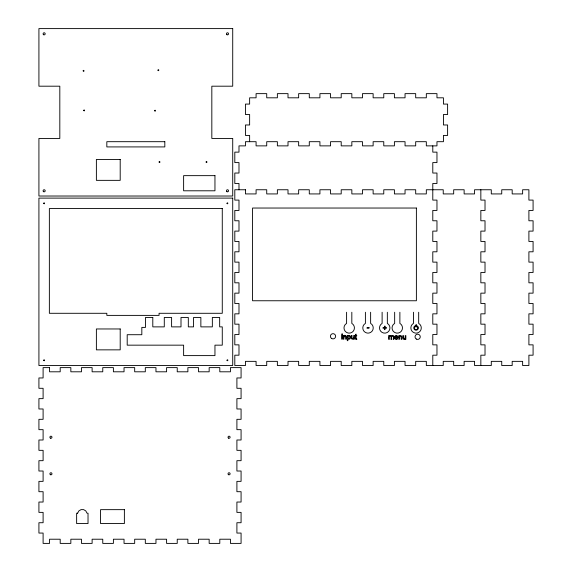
<?xml version="1.0" encoding="UTF-8"?>
<svg xmlns="http://www.w3.org/2000/svg" width="572" height="572" viewBox="0 0 572 572"><rect width="100%" height="100%" fill="white"/><g stroke="black" fill="none" stroke-linecap="round" stroke-linejoin="round"><path stroke-width="0.86" d="M344.215 336.193L345.538 336.229L345.688 339.21L346.317 339.21C347.268 335.843 345.424 335.013 343.858 335.435L343.293 335.435L343.293 339.21L343.922 339.21L343.922 337.173M399.714 336.365L401.036 336.393L401.187 339.382L401.816 339.382C402.81 336.029 400.929 335.156 399.356 335.6L398.791 335.6L398.791 339.382L399.42 339.382L399.42 337.337M356.528 338.674L356.828 339.217M395.173 337.115L397.376 337.115A1.244 1.244 0 0 0 397.14 336.415M398.005 337.652L395.145 337.652A1.244 1.244 0 0 0 397.519 338.174M397.368 338.123C399.07 339.804 393.307 339.975 394.544 337.08C394.68 334.827 398.362 335.235 398.005 337.48M356.12 338.452L356.099 335.936L356.728 335.936L356.728 335.435L356.099 335.435L356.099 334.127L355.469 334.506L355.469 335.435L354.998 335.435L355.469 335.936L355.469 338.116M480.845 189.754L480.845 200.093L485.02 200.093L485.02 210.432L480.845 210.432L480.845 220.771L485.02 220.771L485.02 231.109L480.845 231.109L480.845 241.448L485.02 241.448L485.02 251.794L480.845 251.794L480.845 262.133L485.02 262.133L485.02 272.472L480.845 272.472L480.845 282.811L485.02 282.811L485.02 293.15L480.845 293.15L480.845 303.489L485.02 303.489L485.02 313.828L480.845 313.828L480.845 324.174L485.02 324.174L485.02 334.513L480.845 334.513L480.845 344.852L485.02 344.852L485.02 355.191L480.845 355.191L480.845 365.529M432.789 145.874L432.789 152.138L436.965 152.138L436.965 162.591L432.789 162.591L432.789 173.037L436.965 173.037L436.965 183.483L432.789 183.483L432.789 200.093L436.965 200.093L436.965 210.432L432.789 210.432L432.789 220.771L436.965 220.771L436.965 231.109L432.789 231.109L432.789 241.448L436.965 241.448L436.965 251.794L432.789 251.794L432.789 262.133L436.965 262.133L436.965 272.472L432.789 272.472L432.789 282.811L436.965 282.811L436.965 293.15L432.789 293.15L432.789 303.489L436.965 303.489L436.965 313.835L432.789 313.835L432.789 324.174L436.965 324.174L436.965 334.513L432.789 334.513L432.789 344.852L436.965 344.852L436.965 355.191L432.789 355.191L432.789 365.529M418.683 312.248L418.683 323.394A5.227 5.227 0 0 1 420.077 331.281A5.227 5.227 0 0 1 412.069 331.281A5.227 5.227 0 0 1 413.463 323.394L413.463 312.248M399.878 312.248L399.878 323.394A5.227 5.227 0 0 1 401.272 331.281A5.227 5.227 0 0 1 393.264 331.281A5.227 5.227 0 0 1 394.659 323.394L394.659 312.248M393.793 336.801L393.793 339.382L393.164 339.382C394.787 335.435 390.318 334.813 391.555 339.382L390.926 339.382C392.249 334.699 388.088 335.464 389.325 339.382L388.695 339.382L388.695 335.6L389.26 335.6L389.26 336.164M387.344 312.248L387.344 323.394A5.227 5.227 0 0 1 388.731 331.281A5.227 5.227 0 0 1 380.73 331.281A5.227 5.227 0 0 1 382.117 323.394L382.117 312.248M370.627 312.248L370.627 323.394A5.227 5.227 0 0 1 372.014 331.281A5.227 5.227 0 0 1 364.014 331.281A5.227 5.227 0 0 1 365.401 323.394L365.401 312.248M351.823 312.248L351.823 323.394A5.227 5.227 0 0 1 353.21 331.281A5.227 5.227 0 0 1 345.209 331.281A5.227 5.227 0 0 1 346.596 323.394L346.596 312.248M249.628 141.692L249.628 135.428L245.452 135.428L245.452 124.975L249.628 124.975L249.628 114.529L245.452 114.529L245.452 104.083L249.628 104.083L249.628 97.812L256.084 97.812L256.084 93.636L266.724 93.636L266.724 97.812L277.37 97.812L277.37 93.636L288.009 93.636L288.009 97.812L298.648 97.812L298.648 93.636L309.288 93.636L309.288 97.812L319.927 97.812L319.927 93.636L330.566 93.636L330.566 97.812L341.205 97.812L341.205 93.636L351.844 93.636L351.844 97.812L362.491 97.812L362.491 93.636L373.13 93.636L373.13 97.812L383.769 97.812L383.769 93.636L394.408 93.636L394.408 97.812L405.047 97.812L405.047 93.636L415.687 93.636L415.687 97.812L426.326 97.812L426.326 93.636L436.965 93.636L436.965 97.812L443.429 97.812L443.429 104.083L447.604 104.083L447.604 114.529L443.429 114.529L443.429 124.975L447.604 124.975L447.604 135.428L443.429 135.428L443.429 141.692L436.965 141.692L436.965 145.874L426.326 145.874L426.326 141.692L415.687 141.692L415.687 145.874L405.047 145.874L405.047 141.692L394.408 141.692L394.408 145.874L383.769 145.874L383.769 141.692L373.13 141.692L373.13 145.874L362.491 145.874L362.491 141.692L351.844 141.692L351.844 145.874L341.205 145.874L341.205 141.692L330.566 141.692L330.566 145.874L319.927 145.874L319.927 141.692L309.288 141.692L309.288 145.874L298.648 145.874L298.648 141.692L288.009 141.692L288.009 145.874L277.37 145.874L277.37 141.692L266.724 141.692L266.724 145.874L256.084 145.874L256.084 141.692L245.445 141.692L245.445 145.874L238.989 145.874L238.989 152.138L234.806 152.138L234.806 162.591L238.989 162.591L238.989 173.037L234.806 173.037L234.806 183.483L238.989 183.483L238.989 189.754M356.778 339.125A1.33 1.33 0 0 1 355.405 338.989M355.519 338.824A3.246 3.246 0 0 1 355.491 338.116M343.972 337.158A1.48 1.48 0 0 1 344.158 336.164M399.471 337.33A1.48 1.48 0 0 1 399.656 336.329M395.166 337.115A1.13 1.13 0 0 1 397.125 336.429M389.353 336.214A1.237 1.237 0 0 1 391.534 336.172M391.47 336.214A1.43 1.43 0 0 1 392.628 335.507M392.635 335.392A1.323 1.323 0 0 1 393.872 336.808M353.739 337.451L353.16 338.653L352.023 338.231A2.874 2.874 0 0 1 351.987 337.752L351.98 335.435L351.351 335.435L351.708 338.96L352.888 339.253L353.803 338.653L353.803 339.21L354.368 339.21L354.368 335.435L353.739 335.435L353.739 337.451M405.212 337.623L404.626 338.824L403.496 338.402A2.874 2.874 0 0 1 403.46 337.923L403.446 335.6L402.817 335.6L403.174 339.132L404.361 339.418L405.276 338.817L405.276 339.382L405.841 339.382L405.841 335.6L405.212 335.6L405.212 337.623M350.565 337.294C350.786 340.662 346.532 337.594 347.919 340.662L347.29 340.662L347.29 335.435L347.89 335.435C347.89 335.65 351.051 335.006 350.565 337.294M347.855 337.251C349.993 342.842 350.908 331.924 347.855 337.251M43.622 203.296C44.852 205.048 44.666 201.487 43.622 203.296M43.622 360.267C44.866 362.012 44.659 358.494 43.629 360.231M83.14 70.878C84.306 72.637 84.277 69.098 83.14 70.835M83.612 110.417C84.856 112.169 84.627 108.616 83.612 110.417M154.547 110.732C155.72 112.491 155.691 108.959 154.554 110.696M157.915 70.199C159.095 71.929 159.059 68.44 157.929 70.12M159.066 162.026C160.274 163.771 160.153 160.31 159.073 161.99M206.077 162.026C207.286 163.771 207.171 160.31 206.084 161.99M226.977 203.296C228.135 205.083 228.071 201.53 226.977 203.296M226.977 360.267C228.178 362.005 228.114 358.515 226.977 360.231M232.718 28.6L38.917 28.6L38.917 86.193L59.817 86.193L59.817 138.431L38.917 138.431L38.917 196.024L232.718 196.024L232.718 138.431L211.826 138.431L211.826 86.193L232.718 86.193L232.718 28.6M164.815 141.692L106.828 141.692L106.828 146.918L164.815 146.918L164.815 141.692M120.199 159.452L96.382 159.452L96.382 180.352L120.199 180.352L120.199 159.452M214.958 175.647L183.619 175.647L183.619 190.798L214.958 190.798L214.958 175.647M245.445 189.754L234.806 189.754L234.806 200.093L238.989 200.093L238.989 210.432L234.806 210.432L234.806 220.771L238.989 220.771L238.989 231.109L234.806 231.109L234.806 241.448L238.989 241.448L238.989 251.794L234.806 251.794L234.806 262.133L238.989 262.133L238.989 272.472L234.806 272.472L234.806 282.811L238.989 282.811L238.989 293.15L234.806 293.15L234.806 303.489L238.989 303.489L238.989 313.835L234.806 313.835L234.806 324.174L238.989 324.174L238.989 334.513L234.806 334.513L234.806 344.852L238.989 344.852L238.989 355.191L234.806 355.191L234.806 365.529L245.445 365.529L245.445 361.354L256.084 361.354L256.084 365.529L266.724 365.529L266.724 361.354L277.37 361.354L277.37 365.529L288.009 365.529L288.009 361.354L298.648 361.354L298.648 365.529L309.288 365.529L309.288 361.354L319.927 361.354L319.927 365.529L330.566 365.529L330.566 361.354L341.205 361.354L341.205 365.529L351.844 365.529L351.844 361.354L362.491 361.354L362.491 365.529L373.13 365.529L373.13 361.354L383.769 361.354L383.769 365.529L394.408 365.529L394.408 361.354L405.047 361.354L405.047 365.529L415.687 365.529L415.687 361.354L426.326 361.354L426.326 365.529L443.236 365.529L443.236 361.354L453.682 361.354L453.682 365.529L464.128 365.529L464.128 361.354L474.574 361.354L474.574 365.529L491.291 365.529L491.291 361.354L501.737 361.354L501.737 365.529L512.183 365.529L512.183 361.354L522.629 361.354L522.629 365.529L528.9 365.529L528.9 355.191L533.083 355.191L533.083 344.852L528.9 344.852L528.9 334.513L533.083 334.513L533.083 324.174L528.9 324.174L528.9 313.828L533.083 313.828L533.083 303.489L528.9 303.489L528.9 293.15L533.083 293.15L533.083 282.811L528.9 282.811L528.9 272.472L533.083 272.472L533.083 262.133L528.9 262.133L528.9 251.794L533.083 251.794L533.083 241.448L528.9 241.448L528.9 231.109L533.083 231.109L533.083 220.771L528.9 220.771L528.9 210.432L533.083 210.432L533.083 200.093L528.9 200.093L528.9 189.754L522.629 189.754L522.629 193.929L512.183 193.929L512.183 189.754L501.737 189.754L501.737 193.929L491.291 193.929L491.291 189.754L474.574 189.754L474.574 193.929L464.128 193.929L464.128 189.754L453.682 189.754L453.682 193.929L443.236 193.929L443.236 189.754L426.326 189.754L426.326 193.929L415.687 193.929L415.687 189.754L405.047 189.754L405.047 193.929L394.408 193.929L394.408 189.754L383.769 189.754L383.769 193.929L373.13 193.929L373.13 189.754L362.491 189.754L362.491 193.929L351.844 193.929L351.844 189.754L341.205 189.754L341.205 193.929L330.566 193.929L330.566 189.754L319.927 189.754L319.927 193.929L309.288 193.929L309.288 189.754L298.648 189.754L298.648 193.929L288.009 193.929L288.009 189.754L277.37 189.754L277.37 193.929L266.724 193.929L266.724 189.754L256.084 189.754L256.084 193.929L245.445 193.929L245.445 189.754M232.718 198.112L38.917 198.112L38.917 365.529L232.718 365.529L232.718 198.112M416.387 208.036L252.567 208.036L252.567 300.758L416.387 300.758L416.387 208.036M222.272 208.558L49.364 208.558L49.364 313.292L106.828 313.292L106.828 315.387L159.066 315.387L159.066 313.292L222.272 313.292L222.272 208.558M152.795 317.474L145.481 317.474L145.481 327.398L141.827 327.398L141.827 334.713L127.198 334.713L127.198 345.159L183.619 345.159L183.619 355.605L214.958 355.605L214.958 345.159L222.272 345.159L222.272 326.877L219.662 326.877L219.662 317.474L212.348 317.474L212.348 326.877L200.858 326.877L200.858 317.474L193.543 317.474L193.543 326.877L188.317 326.877L188.317 317.474L181.002 317.474L181.002 326.877L171.6 326.877L171.6 317.474L164.286 317.474L164.286 326.877L152.795 326.877L152.795 317.474M416.373 324.882L415.772 324.882L415.772 326.969L416.373 326.969L416.373 324.882M385.027 326.219L384.434 326.219L384.434 327.634L383.018 327.634L383.018 328.206L384.434 328.206L384.434 329.622L385.027 329.622L385.027 328.206L386.443 328.206L386.443 327.634L385.027 327.634L385.027 326.219M369.004 327.62L367.024 327.62L367.024 328.221L369.004 328.221L369.004 327.62M120.199 328.964L96.382 328.964L96.382 349.857L120.199 349.857L120.199 328.964M342.321 334.019L341.691 334.019L341.691 334.742L342.321 334.742L342.321 334.019M342.321 335.435L341.691 335.435L341.691 339.21L342.321 339.21L342.321 335.435M49.557 367.617L43.1 367.617L43.1 377.956L38.917 377.956L38.917 388.302L43.1 388.302L43.1 398.641L38.917 398.641L38.917 408.98L43.1 408.98L43.1 419.319L38.917 419.319L38.917 429.658L43.1 429.658L43.1 439.997L38.917 439.997L38.917 450.343L43.1 450.343L43.1 460.682L38.917 460.682L38.917 471.021L43.1 471.021L43.1 481.359L38.917 481.359L38.917 491.698L43.1 491.698L43.1 502.037L38.917 502.037L38.917 512.383L43.1 512.383L43.1 522.722L38.917 522.722L38.917 533.061L43.1 533.061L43.1 543.4L49.557 543.4L49.557 539.217L60.203 539.217L60.203 543.4L70.842 543.4L70.842 539.217L81.481 539.217L81.481 543.4L92.121 543.4L92.121 539.217L102.76 539.217L102.76 543.4L113.399 543.4L113.399 539.217L124.038 539.217L124.038 543.4L134.677 543.4L134.677 539.217L145.317 539.217L145.317 543.4L155.963 543.4L155.963 539.217L166.595 539.217L166.595 543.4L177.234 543.4L177.234 539.217L187.881 539.217L187.881 543.4L198.52 543.4L198.52 539.217L209.159 539.217L209.159 543.4L219.798 543.4L219.798 539.217L230.437 539.217L230.437 543.4L241.077 543.4L241.077 533.061L236.901 533.061L236.901 522.722L241.077 522.722L241.077 512.383L236.901 512.383L236.901 502.037L241.077 502.037L241.077 491.698L236.901 491.698L236.901 481.359L241.077 481.359L241.077 471.021L236.901 471.021L236.901 460.682L241.077 460.682L241.077 450.343L236.901 450.343L236.901 439.997L241.077 439.997L241.077 429.658L236.901 429.658L236.901 419.319L241.077 419.319L241.077 408.98L236.901 408.98L236.901 398.641L241.077 398.641L241.077 388.302L236.901 388.302L236.901 377.956L241.077 377.956L241.077 367.617L230.437 367.617L230.437 371.8L219.798 371.8L219.798 367.617L209.159 367.617L209.159 371.8L198.52 371.8L198.52 367.617L187.881 367.617L187.881 371.8L177.234 371.8L177.234 367.617L166.595 367.617L166.595 371.8L155.963 371.8L155.963 367.617L145.317 367.617L145.317 371.8L134.677 371.8L134.677 367.617L124.038 367.617L124.038 371.8L113.399 371.8L113.399 367.617L102.76 367.617L102.76 371.8L92.121 371.8L92.121 367.617L81.481 367.617L81.481 371.8L70.842 371.8L70.842 367.617L60.203 367.617L60.203 371.8L49.557 371.8L49.557 367.617M124.381 509.652L100.558 509.652L100.558 523.552L124.381 523.552L124.381 509.652M77.628 513.206L76.634 513.206L76.634 523.552L88.024 523.552L88.024 513.206L87.03 513.206A4.819 4.819 0 0 0 77.628 513.206M416.967 326.476L416.967 325.811A2.295 2.295 0 0 1 417.889 329.322A2.295 2.295 0 0 1 414.257 329.322A2.295 2.295 0 0 1 415.179 325.811L415.179 326.476A1.695 1.695 0 0 0 414.786 329.022A1.695 1.695 0 0 0 417.36 329.022A1.695 1.695 0 0 0 416.967 326.476M50.415 474.696A1.044 1.044 0 0 0 51.98 473.795A1.044 1.044 0 0 0 50.415 472.887A1.044 1.044 0 0 0 50.415 474.696M50.415 438.131A1.044 1.044 0 0 0 51.98 437.23A1.044 1.044 0 0 0 50.415 436.322A1.044 1.044 0 0 0 50.415 438.131M228.543 438.131A1.044 1.044 0 0 0 230.108 437.23A1.044 1.044 0 0 0 228.543 436.322A1.044 1.044 0 0 0 228.543 438.131M228.543 474.696A1.044 1.044 0 0 0 230.108 473.795A1.044 1.044 0 0 0 228.543 472.887A1.044 1.044 0 0 0 228.543 474.696M43.558 191.663A1.044 1.044 0 0 0 45.188 190.869A1.044 1.044 0 0 0 43.687 189.854A1.044 1.044 0 0 0 43.558 191.663M226.912 191.663A1.044 1.044 0 0 0 228.535 190.869A1.044 1.044 0 0 0 227.041 189.854A1.044 1.044 0 0 0 226.912 191.663M226.912 34.692A1.044 1.044 0 0 0 228.535 33.898A1.044 1.044 0 0 0 227.041 32.883A1.044 1.044 0 0 0 226.912 34.692M43.622 34.728A1.044 1.044 0 0 0 45.188 33.827A1.044 1.044 0 0 0 43.622 32.919A1.044 1.044 0 0 0 43.622 34.728M331.71 338.538A2.61 2.61 0 0 0 335.628 336.279A2.61 2.61 0 0 0 331.71 334.019A2.61 2.61 0 0 0 331.71 338.538M416.337 339.06A2.61 2.61 0 0 0 420.256 336.801A2.61 2.61 0 0 0 416.337 334.541A2.61 2.61 0 0 0 416.337 339.06"/></g></svg>
